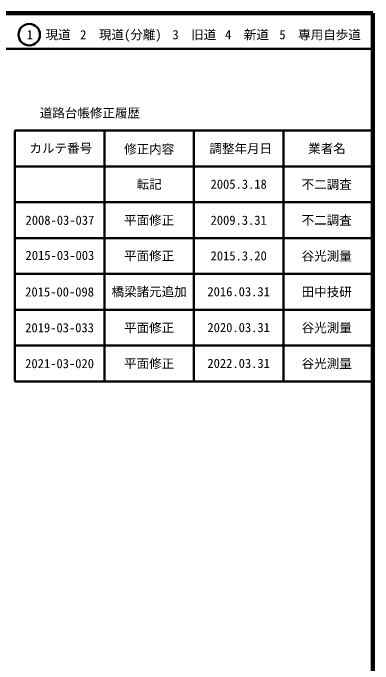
# Model space of a CAD drawing. Units: millimetres on the paper, enlarged 1000 times. Extents: x -242 to 680000, y -290 to 380000.
# Drawn here: x 579500 to 680000, y 198357 to 380000 of the extents above; entities that cross this region are included whole.
import ezdxf
from ezdxf.enums import TextEntityAlignment as Align

# ---------------------------------------------------------------- set-up
doc = ezdxf.new("R2010")
doc.units = ezdxf.units.MM
doc.header["$LTSCALE"] = 1000
for name, color, linetype, lineweight in [('M-TTL', 2, 'Continuous', 140), ('M-TTL-FRAM', 2, 'Continuous', 50), ('M-TTL-LINE', 7, 'Continuous', 50), ('M-TTL-TXT', 7, 'Continuous', 50)]:
    doc.layers.add(name, color=color, linetype=linetype, lineweight=lineweight)
doc.styles.add('ＭＳ ゴシック', font='')
doc.styles.get('ＭＳ ゴシック').set_extended_font_data('MS Gothic')

msp = doc.modelspace()

# ---------------------------------------------------------------- linework, layer by layer
at = {"layer": 'M-TTL'}
for p, q in [((680000, 380000), (40000, 380000)), ((680000, 20000), (680000, 380000))]:
    msp.add_line(p, q, dxfattribs=at)
at = {"layer": 'M-TTL-FRAM'}
for p, q in [((580000, 347197), (680000, 347197)), ((580000, 347197), (580000, 277197)), ((580000, 277197), (680000, 277197))]:
    msp.add_line(p, q, dxfattribs=at)
at = {"layer": 'M-TTL-LINE'}
for p, q in [((40000, 370000), (680000, 370000)), ((605000, 347197), (605000, 277197)), ((630000, 347197), (630000, 277197)), ((655000, 347197), (655000, 277197)), ((580000, 337197), (680000, 337197)), ((580000, 327197), (680000, 327197)), ((580000, 317197), (680000, 317197)), ((580000, 307197), (680000, 307197)), ((580000, 297197), (680000, 297197)), ((580000, 287197), (680000, 287197))]:
    msp.add_line(p, q, dxfattribs=at)
at = {"layer": 'M-TTL-TXT'}
msp.add_circle((584031, 373958), 3000, dxfattribs=at)

# ---------------------------------------------------------------- texts
at = {"layer": 'M-TTL-TXT', "style": 'ＭＳ ゴシック'}
for s, p in [('1\u3000現道', (589448, 373958)), ('2\u3000現道(分離)', (609619, 373958)), ('3\u3000旧道', (630121, 373958)), ('4\u3000新道', (644824, 373958)), ('5\u3000専用自歩道', (665228, 373958)), ('道路台帳修正履歴', (600968, 352113)), ('カルテ番号', (592839, 342277)), ('修正内容', (617509, 342023)), ('調整年月日', (643089, 342197)), ('業者名', (667134, 342197)), ('転記', (617500, 332245)), ('2005.3.18', (642500, 332245)), ('不二調査', (667077, 332189)), ('2008-03-037', (592591, 322189)), ('平面修正', (617500, 322189)), ('2009.3.31', (642500, 322189)), ('不二調査', (667077, 322189)), ('2015-03-003', (592591, 312386)), ('平面修正', (617500, 312245)), ('2015.3.20', (642500, 312245)), ('谷光測量', (667077, 312189)), ('2015-00-098', (592500, 302189)), ('橋梁諸元追加', (617500, 302245)), ('2016.03.31', (642500, 302245)), ('田中技研', (667077, 302189)), ('2019-03-033', (592500, 292189)), ('平面修正', (617500, 292189)), ('2020.03.31', (642500, 292245)), ('谷光測量', (667077, 292189)), ('2021-03-020', (592500, 282189)), ('平面修正', (617500, 282189)), ('2022.03.31', (642500, 282245)), ('谷光測量', (667077, 282189))]:
    msp.add_text(s, height=2566, dxfattribs=at).set_placement(p, align=Align.MIDDLE_CENTER)

doc.saveas('drawing.dxf')
